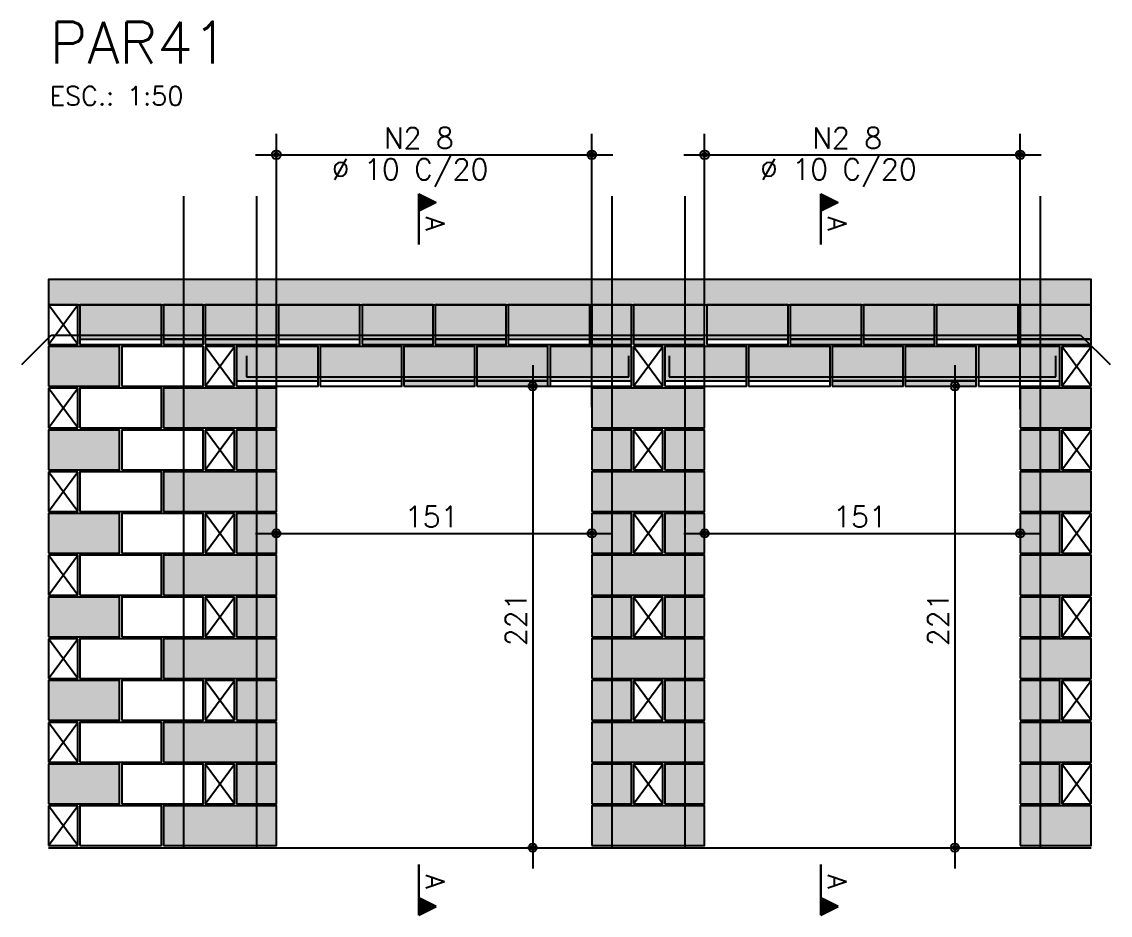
# Model space of a CAD drawing. Extents: x -1.9 to 86, y -1.5 to 60.9.
# Drawn here: x 6.59 to 17.01, y 34.21 to 42.77 of the extents above; entities that cross this region are included whole.
import ezdxf

# ---------------------------------------------------------------- set-up
doc = ezdxf.new("R2010")
doc.units = 0
doc.header["$MEASUREMENT"] = 0
for name, color, linetype in [('PENA_01', 1, 'CONTINUOUS'), ('PENA_02', 2, 'CONTINUOUS'), ('PENA_03', 3, 'CONTINUOUS'), ('PENA_05', 5, 'CONTINUOUS'), ('PENA_06', 6, 'CONTINUOUS'), ('PENA_09', 254, 'CONTINUOUS'), ('PENA_11', 252, 'CONTINUOUS'), ('PENA_19', 240, 'CONTINUOUS'), ('PENA_21', 100, 'CONTINUOUS'), ('PENA_23', 50, 'CONTINUOUS')]:
    doc.layers.add(name, color=color, linetype=linetype)
doc.styles.get("Standard").update_dxf_attribs({"font": 'ROMANS.SHX'})

msp = doc.modelspace()

# ---------------------------------------------------------------- linework, layer by layer
at = {"layer": 'PENA_01', "linetype": 'Continuous'}
for p, q in [((9.029, 39.079), (9.029, 41.696)), ((12.049, 39.079), (12.049, 41.696)), ((13.129, 39.059), (13.129, 41.696)), ((16.149, 39.059), (16.149, 41.696)), ((8.829, 41.496), (12.249, 41.496)), ((12.929, 41.496), (16.349, 41.496)), ((7.149, 39.729), (7.929, 39.729)), ((7.949, 39.729), (8.329, 39.729)), ((8.349, 39.729), (9.029, 39.729)), ((9.049, 39.729), (9.829, 39.729)), ((9.849, 39.729), (10.529, 39.729)), ((10.549, 39.729), (11.229, 39.729)), ((11.249, 39.729), (12.029, 39.729)), ((12.049, 39.729), (12.429, 39.729)), ((12.449, 39.729), (13.129, 39.729)), ((13.149, 39.729), (13.929, 39.729)), ((13.949, 39.729), (14.629, 39.729)), ((14.649, 39.729), (15.329, 39.729)), ((15.349, 39.729), (16.129, 39.729)), ((16.149, 39.729), (16.829, 39.729)), ((11.483, 39.479), (11.483, 34.659)), ((15.524, 39.479), (15.524, 34.659)), ((8.649, 39.329), (9.429, 39.329)), ((9.449, 39.329), (10.229, 39.329)), ((10.249, 39.329), (10.929, 39.329)), ((10.949, 39.329), (11.629, 39.329)), ((11.649, 39.329), (12.429, 39.329)), ((12.749, 39.329), (13.529, 39.329)), ((13.549, 39.329), (14.329, 39.329)), ((14.349, 39.329), (15.029, 39.329)), ((15.049, 39.329), (15.729, 39.329)), ((15.749, 39.329), (16.529, 39.329)), ((11.489, 39.279), (11.683, 39.279)), ((15.589, 39.279), (15.724, 39.279)), ((8.829, 37.869), (12.249, 37.869)), ((12.929, 37.869), (16.349, 37.869)), ((11.348, 34.859), (11.683, 34.859)), ((15.652, 34.859), (15.724, 34.859))]:
    msp.add_line(p, q, dxfattribs=at)
at = {"layer": 'PENA_02', "linetype": 'Continuous'}
for p, q in [((7.129, 40.059), (6.849, 40.059)), ((6.849, 40.059), (6.849, 39.679)), ((7.129, 39.679), (7.129, 40.059)), ((6.849, 39.679), (7.129, 39.679)), ((8.629, 39.659), (8.349, 39.659)), ((8.349, 39.659), (8.349, 39.279)), ((8.629, 39.279), (8.629, 39.659)), ((12.729, 39.659), (12.449, 39.659)), ((12.449, 39.659), (12.449, 39.279)), ((12.729, 39.279), (12.729, 39.659)), ((16.829, 39.659), (16.549, 39.659)), ((16.549, 39.659), (16.549, 39.279)), ((16.829, 39.279), (16.829, 39.659)), ((7.129, 39.259), (6.849, 39.259)), ((6.849, 39.259), (6.849, 38.879)), ((7.129, 38.879), (7.129, 39.259)), ((8.349, 39.279), (8.629, 39.279)), ((12.449, 39.279), (12.729, 39.279)), ((16.549, 39.279), (16.829, 39.279)), ((6.849, 38.879), (7.129, 38.879)), ((8.629, 38.859), (8.349, 38.859)), ((8.349, 38.859), (8.349, 38.479)), ((8.629, 38.479), (8.629, 38.859)), ((12.729, 38.859), (12.449, 38.859)), ((12.449, 38.859), (12.449, 38.479)), ((12.729, 38.479), (12.729, 38.859)), ((16.829, 38.859), (16.549, 38.859)), ((16.549, 38.859), (16.549, 38.479)), ((16.829, 38.479), (16.829, 38.859)), ((7.129, 38.459), (6.849, 38.459)), ((6.849, 38.459), (6.849, 38.079)), ((7.129, 38.079), (7.129, 38.459)), ((8.349, 38.479), (8.629, 38.479)), ((12.449, 38.479), (12.729, 38.479)), ((16.549, 38.479), (16.829, 38.479)), ((6.849, 38.079), (7.129, 38.079)), ((8.629, 38.059), (8.349, 38.059)), ((8.349, 38.059), (8.349, 37.679)), ((8.629, 37.679), (8.629, 38.059)), ((12.729, 38.059), (12.449, 38.059)), ((12.449, 38.059), (12.449, 37.679)), ((12.729, 37.679), (12.729, 38.059)), ((16.829, 38.059), (16.549, 38.059)), ((16.549, 38.059), (16.549, 37.679)), ((16.829, 37.679), (16.829, 38.059)), ((7.129, 37.659), (6.849, 37.659)), ((6.849, 37.659), (6.849, 37.279)), ((7.129, 37.279), (7.129, 37.659)), ((8.349, 37.679), (8.629, 37.679)), ((12.449, 37.679), (12.729, 37.679)), ((16.549, 37.679), (16.829, 37.679)), ((6.849, 37.279), (7.129, 37.279)), ((8.629, 37.259), (8.349, 37.259)), ((8.349, 37.259), (8.349, 36.879)), ((8.629, 36.879), (8.629, 37.259)), ((12.729, 37.259), (12.449, 37.259)), ((12.449, 37.259), (12.449, 36.879)), ((12.729, 36.879), (12.729, 37.259)), ((16.829, 37.259), (16.549, 37.259)), ((16.549, 37.259), (16.549, 36.879)), ((16.829, 36.879), (16.829, 37.259)), ((7.129, 36.859), (6.849, 36.859)), ((6.849, 36.859), (6.849, 36.479)), ((7.129, 36.479), (7.129, 36.859)), ((8.349, 36.879), (8.629, 36.879)), ((12.449, 36.879), (12.729, 36.879)), ((16.549, 36.879), (16.829, 36.879)), ((6.849, 36.479), (7.129, 36.479)), ((8.629, 36.459), (8.349, 36.459)), ((8.349, 36.459), (8.349, 36.079)), ((8.629, 36.079), (8.629, 36.459)), ((12.729, 36.459), (12.449, 36.459)), ((12.449, 36.459), (12.449, 36.079)), ((12.729, 36.079), (12.729, 36.459)), ((16.829, 36.459), (16.549, 36.459)), ((16.549, 36.459), (16.549, 36.079)), ((16.829, 36.079), (16.829, 36.459)), ((7.129, 36.059), (6.849, 36.059)), ((6.849, 36.059), (6.849, 35.679)), ((7.129, 35.679), (7.129, 36.059)), ((8.349, 36.079), (8.629, 36.079)), ((12.449, 36.079), (12.729, 36.079)), ((16.549, 36.079), (16.829, 36.079)), ((6.849, 35.679), (7.129, 35.679)), ((8.629, 35.659), (8.349, 35.659)), ((8.349, 35.659), (8.349, 35.279)), ((8.629, 35.279), (8.629, 35.659)), ((12.729, 35.659), (12.449, 35.659)), ((12.449, 35.659), (12.449, 35.279)), ((12.729, 35.279), (12.729, 35.659)), ((16.829, 35.659), (16.549, 35.659)), ((16.549, 35.659), (16.549, 35.279)), ((16.829, 35.279), (16.829, 35.659)), ((7.129, 35.259), (6.849, 35.259)), ((6.849, 35.259), (6.849, 34.879)), ((7.129, 34.879), (7.129, 35.259)), ((8.349, 35.279), (8.629, 35.279)), ((12.449, 35.279), (12.729, 35.279)), ((16.549, 35.279), (16.829, 35.279)), ((6.849, 34.879), (7.129, 34.879)), ((6.849, 34.859), (16.829, 34.859))]:
    msp.add_line(p, q, dxfattribs=at)
for points in [[(6.849, 40.059), (16.829, 40.059), (16.829, 40.299), (6.849, 40.299), (6.849, 40.059)], [(7.149, 39.679), (7.929, 39.679), (7.929, 40.059), (7.149, 40.059), (7.149, 39.679)], [(7.949, 39.679), (8.329, 39.679), (8.329, 40.059), (7.949, 40.059), (7.949, 39.679)], [(8.349, 39.679), (9.029, 39.679), (9.029, 40.059), (8.349, 40.059), (8.349, 39.679)], [(9.049, 39.679), (9.829, 39.679), (9.829, 40.059), (9.049, 40.059), (9.049, 39.679)], [(9.849, 39.679), (10.529, 39.679), (10.529, 40.059), (9.849, 40.059), (9.849, 39.679)], [(10.549, 39.679), (11.229, 39.679), (11.229, 40.059), (10.549, 40.059), (10.549, 39.679)], [(11.249, 39.679), (12.029, 39.679), (12.029, 40.059), (11.249, 40.059), (11.249, 39.679)], [(12.049, 39.679), (12.429, 39.679), (12.429, 40.059), (12.049, 40.059), (12.049, 39.679)], [(12.449, 39.679), (13.129, 39.679), (13.129, 40.059), (12.449, 40.059), (12.449, 39.679)], [(13.149, 39.679), (13.929, 39.679), (13.929, 40.059), (13.149, 40.059), (13.149, 39.679)], [(13.949, 39.679), (14.629, 39.679), (14.629, 40.059), (13.949, 40.059), (13.949, 39.679)], [(14.649, 39.679), (15.329, 39.679), (15.329, 40.059), (14.649, 40.059), (14.649, 39.679)], [(15.349, 39.679), (16.129, 39.679), (16.129, 40.059), (15.349, 40.059), (15.349, 39.679)], [(16.149, 39.679), (16.829, 39.679), (16.829, 40.059), (16.149, 40.059), (16.149, 39.679)], [(6.849, 39.279), (7.529, 39.279), (7.529, 39.659), (6.849, 39.659), (6.849, 39.279)], [(7.549, 39.279), (8.329, 39.279), (8.329, 39.659), (7.549, 39.659), (7.549, 39.279)], [(8.649, 39.279), (9.429, 39.279), (9.429, 39.659), (8.649, 39.659), (8.649, 39.279)], [(9.449, 39.279), (10.229, 39.279), (10.229, 39.659), (9.449, 39.659), (9.449, 39.279)], [(10.249, 39.279), (10.929, 39.279), (10.929, 39.659), (10.249, 39.659), (10.249, 39.279)], [(10.949, 39.279), (11.629, 39.279), (11.629, 39.659), (10.949, 39.659), (10.949, 39.279)], [(11.649, 39.279), (12.429, 39.279), (12.429, 39.659), (11.649, 39.659), (11.649, 39.279)], [(12.749, 39.279), (13.529, 39.279), (13.529, 39.659), (12.749, 39.659), (12.749, 39.279)], [(13.549, 39.279), (14.329, 39.279), (14.329, 39.659), (13.549, 39.659), (13.549, 39.279)], [(14.349, 39.279), (15.029, 39.279), (15.029, 39.659), (14.349, 39.659), (14.349, 39.279)], [(15.049, 39.279), (15.729, 39.279), (15.729, 39.659), (15.049, 39.659), (15.049, 39.279)], [(15.749, 39.279), (16.529, 39.279), (16.529, 39.659), (15.749, 39.659), (15.749, 39.279)], [(7.149, 38.879), (7.929, 38.879), (7.929, 39.259), (7.149, 39.259), (7.149, 38.879)], [(7.949, 38.879), (9.029, 38.879), (9.029, 39.259), (7.949, 39.259), (7.949, 38.879)], [(12.049, 38.879), (13.129, 38.879), (13.129, 39.259), (12.049, 39.259), (12.049, 38.879)], [(16.149, 38.879), (16.829, 38.879), (16.829, 39.259), (16.149, 39.259), (16.149, 38.879)], [(6.849, 38.479), (7.529, 38.479), (7.529, 38.859), (6.849, 38.859), (6.849, 38.479)], [(7.549, 38.479), (8.329, 38.479), (8.329, 38.859), (7.549, 38.859), (7.549, 38.479)], [(8.649, 38.479), (9.029, 38.479), (9.029, 38.859), (8.649, 38.859), (8.649, 38.479)], [(12.049, 38.479), (12.429, 38.479), (12.429, 38.859), (12.049, 38.859), (12.049, 38.479)], [(12.749, 38.479), (13.129, 38.479), (13.129, 38.859), (12.749, 38.859), (12.749, 38.479)], [(16.149, 38.479), (16.529, 38.479), (16.529, 38.859), (16.149, 38.859), (16.149, 38.479)], [(7.149, 38.079), (7.929, 38.079), (7.929, 38.459), (7.149, 38.459), (7.149, 38.079)], [(7.949, 38.079), (9.029, 38.079), (9.029, 38.459), (7.949, 38.459), (7.949, 38.079)], [(12.049, 38.079), (13.129, 38.079), (13.129, 38.459), (12.049, 38.459), (12.049, 38.079)], [(16.149, 38.079), (16.829, 38.079), (16.829, 38.459), (16.149, 38.459), (16.149, 38.079)], [(6.849, 37.679), (7.529, 37.679), (7.529, 38.059), (6.849, 38.059), (6.849, 37.679)], [(7.549, 37.679), (8.329, 37.679), (8.329, 38.059), (7.549, 38.059), (7.549, 37.679)], [(8.649, 37.679), (9.029, 37.679), (9.029, 38.059), (8.649, 38.059), (8.649, 37.679)], [(12.049, 37.679), (12.429, 37.679), (12.429, 38.059), (12.049, 38.059), (12.049, 37.679)], [(12.749, 37.679), (13.129, 37.679), (13.129, 38.059), (12.749, 38.059), (12.749, 37.679)], [(16.149, 37.679), (16.529, 37.679), (16.529, 38.059), (16.149, 38.059), (16.149, 37.679)], [(7.149, 37.279), (7.929, 37.279), (7.929, 37.659), (7.149, 37.659), (7.149, 37.279)], [(7.949, 37.279), (9.029, 37.279), (9.029, 37.659), (7.949, 37.659), (7.949, 37.279)], [(12.049, 37.279), (13.129, 37.279), (13.129, 37.659), (12.049, 37.659), (12.049, 37.279)], [(16.149, 37.279), (16.829, 37.279), (16.829, 37.659), (16.149, 37.659), (16.149, 37.279)], [(6.849, 36.879), (7.529, 36.879), (7.529, 37.259), (6.849, 37.259), (6.849, 36.879)], [(7.549, 36.879), (8.329, 36.879), (8.329, 37.259), (7.549, 37.259), (7.549, 36.879)], [(8.649, 36.879), (9.029, 36.879), (9.029, 37.259), (8.649, 37.259), (8.649, 36.879)], [(12.049, 36.879), (12.429, 36.879), (12.429, 37.259), (12.049, 37.259), (12.049, 36.879)], [(12.749, 36.879), (13.129, 36.879), (13.129, 37.259), (12.749, 37.259), (12.749, 36.879)], [(16.149, 36.879), (16.529, 36.879), (16.529, 37.259), (16.149, 37.259), (16.149, 36.879)], [(7.149, 36.479), (7.929, 36.479), (7.929, 36.859), (7.149, 36.859), (7.149, 36.479)], [(7.949, 36.479), (9.029, 36.479), (9.029, 36.859), (7.949, 36.859), (7.949, 36.479)], [(12.049, 36.479), (13.129, 36.479), (13.129, 36.859), (12.049, 36.859), (12.049, 36.479)], [(16.149, 36.479), (16.829, 36.479), (16.829, 36.859), (16.149, 36.859), (16.149, 36.479)], [(6.849, 36.079), (7.529, 36.079), (7.529, 36.459), (6.849, 36.459), (6.849, 36.079)], [(7.549, 36.079), (8.329, 36.079), (8.329, 36.459), (7.549, 36.459), (7.549, 36.079)], [(8.649, 36.079), (9.029, 36.079), (9.029, 36.459), (8.649, 36.459), (8.649, 36.079)], [(12.049, 36.079), (12.429, 36.079), (12.429, 36.459), (12.049, 36.459), (12.049, 36.079)], [(12.749, 36.079), (13.129, 36.079), (13.129, 36.459), (12.749, 36.459), (12.749, 36.079)], [(16.149, 36.079), (16.529, 36.079), (16.529, 36.459), (16.149, 36.459), (16.149, 36.079)], [(7.149, 35.679), (7.929, 35.679), (7.929, 36.059), (7.149, 36.059), (7.149, 35.679)], [(7.949, 35.679), (9.029, 35.679), (9.029, 36.059), (7.949, 36.059), (7.949, 35.679)], [(12.049, 35.679), (13.129, 35.679), (13.129, 36.059), (12.049, 36.059), (12.049, 35.679)], [(16.149, 35.679), (16.829, 35.679), (16.829, 36.059), (16.149, 36.059), (16.149, 35.679)], [(6.849, 35.279), (7.529, 35.279), (7.529, 35.659), (6.849, 35.659), (6.849, 35.279)], [(7.549, 35.279), (8.329, 35.279), (8.329, 35.659), (7.549, 35.659), (7.549, 35.279)], [(8.649, 35.279), (9.029, 35.279), (9.029, 35.659), (8.649, 35.659), (8.649, 35.279)], [(12.049, 35.279), (12.429, 35.279), (12.429, 35.659), (12.049, 35.659), (12.049, 35.279)], [(12.749, 35.279), (13.129, 35.279), (13.129, 35.659), (12.749, 35.659), (12.749, 35.279)], [(16.149, 35.279), (16.529, 35.279), (16.529, 35.659), (16.149, 35.659), (16.149, 35.279)], [(7.149, 34.879), (7.929, 34.879), (7.929, 35.259), (7.149, 35.259), (7.149, 34.879)], [(7.949, 34.879), (9.029, 34.879), (9.029, 35.259), (7.949, 35.259), (7.949, 34.879)], [(12.049, 34.879), (13.129, 34.879), (13.129, 35.259), (12.049, 35.259), (12.049, 34.879)], [(16.149, 34.879), (16.829, 34.879), (16.829, 35.259), (16.149, 35.259), (16.149, 34.879)]]:
    msp.add_lwpolyline(points, dxfattribs=at)
for centre, radius in [((9.029, 41.496), 0.0416), ((9.029, 41.496), 0.0208), ((12.049, 41.496), 0.0416), ((12.049, 41.496), 0.0208), ((13.129, 41.496), 0.0416), ((13.129, 41.496), 0.0208), ((16.149, 41.496), 0.0416), ((16.149, 41.496), 0.0208), ((11.483, 39.279), 0.04), ((11.483, 39.279), 0.02), ((15.524, 39.279), 0.04), ((15.524, 39.279), 0.02), ((9.029, 37.869), 0.04), ((9.029, 37.869), 0.02), ((12.049, 37.869), 0.04), ((12.049, 37.869), 0.02), ((13.129, 37.869), 0.04), ((13.129, 37.869), 0.02), ((16.149, 37.869), 0.04), ((16.149, 37.869), 0.02), ((11.483, 34.859), 0.04), ((11.483, 34.859), 0.02), ((15.524, 34.859), 0.04), ((15.524, 34.859), 0.02)]:
    msp.add_circle(centre, radius, dxfattribs=at)
at = {"layer": 'PENA_03', "linetype": 'Continuous'}
for p, q in [((10.392, 40.635), (10.392, 41.122)), ((10.392, 41.122), (10.558, 41.039)), ((10.393, 41.121), (10.393, 40.957)), ((10.393, 41.121), (10.557, 41.039)), ((10.405, 41.115), (10.405, 40.962)), ((10.418, 41.109), (10.418, 40.969)), ((10.431, 41.103), (10.431, 40.975)), ((10.443, 41.096), (10.443, 40.981)), ((10.456, 41.09), (10.456, 40.988)), ((10.469, 41.083), (10.469, 40.994)), ((10.482, 41.077), (10.482, 41)), ((10.494, 41.071), (10.494, 41.007)), ((10.507, 41.064), (10.507, 41.013)), ((10.52, 41.058), (10.52, 41.02)), ((10.533, 41.051), (10.533, 41.026)), ((14.241, 40.635), (14.241, 41.122)), ((14.241, 41.122), (14.407, 41.039)), ((14.242, 41.121), (14.242, 40.957)), ((14.242, 41.121), (14.406, 41.039)), ((14.254, 41.115), (14.254, 40.962)), ((14.267, 41.109), (14.267, 40.969)), ((14.28, 41.103), (14.28, 40.975)), ((14.292, 41.096), (14.292, 40.981)), ((14.305, 41.09), (14.305, 40.988)), ((14.318, 41.083), (14.318, 40.994)), ((14.331, 41.077), (14.331, 41)), ((14.343, 41.071), (14.343, 41.007)), ((14.356, 41.064), (14.356, 41.013)), ((14.369, 41.058), (14.369, 41.02)), ((14.382, 41.051), (14.382, 41.026)), ((10.557, 41.039), (10.393, 40.957)), ((10.558, 41.039), (10.393, 40.956)), ((10.393, 40.956), (10.393, 40.635)), ((10.546, 41.045), (10.546, 41.032)), ((14.406, 41.039), (14.242, 40.957)), ((14.407, 41.039), (14.242, 40.956)), ((14.242, 40.956), (14.242, 40.635)), ((14.394, 41.045), (14.394, 41.032)), ((6.849, 39.679), (7.129, 40.059)), ((7.129, 39.679), (6.849, 40.059)), ((8.349, 39.279), (8.629, 39.659)), ((8.629, 39.279), (8.349, 39.659)), ((12.449, 39.279), (12.729, 39.659)), ((12.729, 39.279), (12.449, 39.659)), ((16.549, 39.279), (16.829, 39.659)), ((16.829, 39.279), (16.549, 39.659)), ((6.849, 38.879), (7.129, 39.259)), ((7.129, 38.879), (6.849, 39.259)), ((11.289, 39.279), (11.289, 39.279)), ((15.389, 39.279), (15.389, 39.279)), ((9.029, 38.879), (9.029, 38.879)), ((12.049, 38.879), (12.049, 38.879)), ((8.349, 38.479), (8.629, 38.859)), ((8.629, 38.479), (8.349, 38.859)), ((12.449, 38.479), (12.729, 38.859)), ((12.729, 38.479), (12.449, 38.859)), ((13.129, 38.859), (13.129, 38.859)), ((16.149, 38.859), (16.149, 38.859)), ((16.549, 38.479), (16.829, 38.859)), ((16.829, 38.479), (16.549, 38.859)), ((6.849, 38.079), (7.129, 38.459)), ((7.129, 38.079), (6.849, 38.459)), ((8.349, 37.679), (8.629, 38.059)), ((8.629, 37.679), (8.349, 38.059)), ((12.449, 37.679), (12.729, 38.059)), ((12.729, 37.679), (12.449, 38.059)), ((16.549, 37.679), (16.829, 38.059)), ((16.829, 37.679), (16.549, 38.059)), ((9.029, 37.869), (9.029, 37.869)), ((12.049, 37.869), (12.049, 37.869)), ((13.129, 37.869), (13.129, 37.869)), ((16.149, 37.869), (16.149, 37.869)), ((6.849, 37.279), (7.129, 37.659)), ((7.129, 37.279), (6.849, 37.659)), ((8.349, 36.879), (8.629, 37.259)), ((8.629, 36.879), (8.349, 37.259)), ((12.449, 36.879), (12.729, 37.259)), ((12.729, 36.879), (12.449, 37.259)), ((16.549, 36.879), (16.829, 37.259)), ((16.829, 36.879), (16.549, 37.259)), ((6.849, 36.479), (7.129, 36.859)), ((7.129, 36.479), (6.849, 36.859)), ((8.349, 36.079), (8.629, 36.459)), ((8.629, 36.079), (8.349, 36.459)), ((12.449, 36.079), (12.729, 36.459)), ((12.729, 36.079), (12.449, 36.459)), ((16.549, 36.079), (16.829, 36.459)), ((16.829, 36.079), (16.549, 36.459)), ((6.849, 35.679), (7.129, 36.059)), ((7.129, 35.679), (6.849, 36.059)), ((8.349, 35.279), (8.629, 35.659)), ((8.629, 35.279), (8.349, 35.659)), ((12.449, 35.279), (12.729, 35.659)), ((12.729, 35.279), (12.449, 35.659)), ((16.549, 35.279), (16.829, 35.659)), ((16.829, 35.279), (16.549, 35.659)), ((6.849, 34.879), (7.129, 35.259)), ((7.129, 34.879), (6.849, 35.259)), ((11.148, 34.859), (11.148, 34.859)), ((15.452, 34.859), (15.452, 34.859)), ((10.392, 34.699), (10.392, 34.212)), ((10.393, 34.378), (10.393, 34.699)), ((14.241, 34.699), (14.241, 34.212)), ((14.242, 34.378), (14.242, 34.699)), ((10.392, 34.212), (10.558, 34.295)), ((10.558, 34.295), (10.393, 34.378)), ((10.393, 34.213), (10.393, 34.377)), ((10.557, 34.295), (10.393, 34.377)), ((10.393, 34.213), (10.557, 34.295)), ((10.405, 34.219), (10.405, 34.372)), ((10.418, 34.225), (10.418, 34.365)), ((10.431, 34.231), (10.431, 34.359)), ((10.443, 34.238), (10.443, 34.353)), ((10.456, 34.244), (10.456, 34.346)), ((10.469, 34.25), (10.469, 34.34)), ((10.482, 34.257), (10.482, 34.333)), ((10.494, 34.263), (10.494, 34.327)), ((10.507, 34.27), (10.507, 34.321)), ((10.52, 34.276), (10.52, 34.314)), ((10.533, 34.282), (10.533, 34.308)), ((10.546, 34.289), (10.546, 34.302)), ((14.241, 34.212), (14.407, 34.295)), ((14.407, 34.295), (14.242, 34.378)), ((14.242, 34.213), (14.242, 34.377)), ((14.406, 34.295), (14.242, 34.377)), ((14.242, 34.213), (14.406, 34.295)), ((14.254, 34.219), (14.254, 34.372)), ((14.267, 34.225), (14.267, 34.365)), ((14.28, 34.231), (14.28, 34.359)), ((14.292, 34.238), (14.292, 34.353)), ((14.305, 34.244), (14.305, 34.346)), ((14.318, 34.25), (14.318, 34.34)), ((14.331, 34.257), (14.331, 34.333)), ((14.343, 34.263), (14.343, 34.327)), ((14.356, 34.27), (14.356, 34.321)), ((14.369, 34.276), (14.369, 34.314)), ((14.382, 34.282), (14.382, 34.308)), ((14.394, 34.289), (14.394, 34.302))]:
    msp.add_line(p, q, dxfattribs=at)
at = {"layer": 'PENA_05', "linetype": 'Continuous'}
for p, q in [((6.592, 39.486), (6.875, 39.769)), ((6.875, 39.769), (16.728, 39.769)), ((16.728, 39.769), (17.011, 39.486)), ((8.742, 39.569), (8.742, 39.369)), ((12.402, 39.369), (12.402, 39.569)), ((12.789, 39.569), (12.789, 39.369)), ((16.489, 39.369), (16.489, 39.569)), ((8.742, 39.369), (12.402, 39.369)), ((12.789, 39.369), (16.489, 39.369))]:
    msp.add_line(p, q, dxfattribs=at)
for points in [[(8.139, 41.099), (8.139, 34.859)], [(8.839, 41.099), (8.839, 34.859)], [(12.239, 41.099), (12.239, 34.859)], [(12.939, 41.099), (12.939, 34.859)], [(16.339, 41.099), (16.339, 34.859)]]:
    msp.add_lwpolyline(points, dxfattribs=at)
at = {"layer": 'PENA_09', "linetype": 'Continuous'}
for points in [[(7.149, 39.729), (7.929, 39.729), (7.929, 40.059), (7.149, 40.059), (7.149, 39.729)], [(7.949, 39.729), (8.329, 39.729), (8.329, 40.059), (7.949, 40.059), (7.949, 39.729)], [(8.349, 39.729), (9.029, 39.729), (9.029, 40.059), (8.349, 40.059), (8.349, 39.729)], [(9.049, 39.729), (9.829, 39.729), (9.829, 40.059), (9.049, 40.059), (9.049, 39.729)], [(9.849, 39.729), (10.529, 39.729), (10.529, 40.059), (9.849, 40.059), (9.849, 39.729)], [(10.549, 39.729), (11.229, 39.729), (11.229, 40.059), (10.549, 40.059), (10.549, 39.729)], [(11.249, 39.729), (12.029, 39.729), (12.029, 40.059), (11.249, 40.059), (11.249, 39.729)], [(12.049, 39.729), (12.429, 39.729), (12.429, 40.059), (12.049, 40.059), (12.049, 39.729)], [(12.449, 39.729), (13.129, 39.729), (13.129, 40.059), (12.449, 40.059), (12.449, 39.729)], [(13.149, 39.729), (13.929, 39.729), (13.929, 40.059), (13.149, 40.059), (13.149, 39.729)], [(13.949, 39.729), (14.629, 39.729), (14.629, 40.059), (13.949, 40.059), (13.949, 39.729)], [(14.649, 39.729), (15.329, 39.729), (15.329, 40.059), (14.649, 40.059), (14.649, 39.729)], [(15.349, 39.729), (16.129, 39.729), (16.129, 40.059), (15.349, 40.059), (15.349, 39.729)], [(16.149, 39.729), (16.829, 39.729), (16.829, 40.059), (16.149, 40.059), (16.149, 39.729)], [(8.649, 39.329), (9.429, 39.329), (9.429, 39.659), (8.649, 39.659), (8.649, 39.329)], [(9.449, 39.329), (10.229, 39.329), (10.229, 39.659), (9.449, 39.659), (9.449, 39.329)], [(10.249, 39.329), (10.929, 39.329), (10.929, 39.659), (10.249, 39.659), (10.249, 39.329)], [(10.949, 39.329), (11.629, 39.329), (11.629, 39.659), (10.949, 39.659), (10.949, 39.329)], [(11.649, 39.329), (12.429, 39.329), (12.429, 39.659), (11.649, 39.659), (11.649, 39.329)], [(12.749, 39.329), (13.529, 39.329), (13.529, 39.659), (12.749, 39.659), (12.749, 39.329)], [(13.549, 39.329), (14.329, 39.329), (14.329, 39.659), (13.549, 39.659), (13.549, 39.329)], [(14.349, 39.329), (15.029, 39.329), (15.029, 39.659), (14.349, 39.659), (14.349, 39.329)], [(15.049, 39.329), (15.729, 39.329), (15.729, 39.659), (15.049, 39.659), (15.049, 39.329)], [(15.749, 39.329), (16.529, 39.329), (16.529, 39.659), (15.749, 39.659), (15.749, 39.329)]]:
    msp.add_lwpolyline(points, dxfattribs=at)
for points in [[(7.149, 39.729), (7.929, 39.729), (7.929, 40.059)], [(7.149, 39.729), (7.929, 40.059), (7.149, 40.059)], [(7.149, 39.729), (7.149, 40.059), (7.149, 39.729)], [(7.949, 39.729), (8.329, 39.729), (8.329, 40.059)], [(7.949, 39.729), (8.329, 40.059), (7.949, 40.059)], [(7.949, 39.729), (7.949, 40.059), (7.949, 39.729)], [(8.349, 39.729), (9.029, 39.729), (9.029, 40.059)], [(8.349, 39.729), (9.029, 40.059), (8.349, 40.059)], [(8.349, 39.729), (8.349, 40.059), (8.349, 39.729)], [(9.049, 39.729), (9.829, 39.729), (9.829, 40.059)], [(9.049, 39.729), (9.829, 40.059), (9.049, 40.059)], [(9.049, 39.729), (9.049, 40.059), (9.049, 39.729)], [(9.849, 39.729), (10.529, 39.729), (10.529, 40.059)], [(9.849, 39.729), (10.529, 40.059), (9.849, 40.059)], [(9.849, 39.729), (9.849, 40.059), (9.849, 39.729)], [(10.549, 39.729), (11.229, 39.729), (11.229, 40.059)], [(10.549, 39.729), (11.229, 40.059), (10.549, 40.059)], [(10.549, 39.729), (10.549, 40.059), (10.549, 39.729)], [(11.249, 39.729), (12.029, 39.729), (12.029, 40.059)], [(11.249, 39.729), (12.029, 40.059), (11.249, 40.059)], [(11.249, 39.729), (11.249, 40.059), (11.249, 39.729)], [(12.049, 39.729), (12.429, 39.729), (12.429, 40.059)], [(12.049, 39.729), (12.429, 40.059), (12.049, 40.059)], [(12.049, 39.729), (12.049, 40.059), (12.049, 39.729)], [(12.449, 39.729), (13.129, 39.729), (13.129, 40.059)], [(12.449, 39.729), (13.129, 40.059), (12.449, 40.059)], [(12.449, 39.729), (12.449, 40.059), (12.449, 39.729)], [(13.149, 39.729), (13.929, 39.729), (13.929, 40.059)], [(13.149, 39.729), (13.929, 40.059), (13.149, 40.059)], [(13.149, 39.729), (13.149, 40.059), (13.149, 39.729)], [(13.949, 39.729), (14.629, 39.729), (14.629, 40.059)], [(13.949, 39.729), (14.629, 40.059), (13.949, 40.059)], [(13.949, 39.729), (13.949, 40.059), (13.949, 39.729)], [(14.649, 39.729), (15.329, 39.729), (15.329, 40.059)], [(14.649, 39.729), (15.329, 40.059), (14.649, 40.059)], [(14.649, 39.729), (14.649, 40.059), (14.649, 39.729)], [(15.349, 39.729), (16.129, 39.729), (16.129, 40.059)], [(15.349, 39.729), (16.129, 40.059), (15.349, 40.059)], [(15.349, 39.729), (15.349, 40.059), (15.349, 39.729)], [(16.149, 39.729), (16.829, 39.729), (16.829, 40.059)], [(16.149, 39.729), (16.829, 40.059), (16.149, 40.059)], [(16.149, 39.729), (16.149, 40.059), (16.149, 39.729)], [(8.649, 39.329), (9.429, 39.329), (9.429, 39.659)], [(8.649, 39.329), (9.429, 39.659), (8.649, 39.659)], [(8.649, 39.329), (8.649, 39.659), (8.649, 39.329)], [(9.449, 39.329), (10.229, 39.329), (10.229, 39.659)], [(9.449, 39.329), (10.229, 39.659), (9.449, 39.659)], [(9.449, 39.329), (9.449, 39.659), (9.449, 39.329)], [(10.249, 39.329), (10.929, 39.329), (10.929, 39.659)], [(10.249, 39.329), (10.929, 39.659), (10.249, 39.659)], [(10.249, 39.329), (10.249, 39.659), (10.249, 39.329)], [(10.949, 39.329), (11.629, 39.329), (11.629, 39.659)], [(10.949, 39.329), (11.629, 39.659), (10.949, 39.659)], [(10.949, 39.329), (10.949, 39.659), (10.949, 39.329)], [(11.649, 39.329), (12.429, 39.329), (12.429, 39.659)], [(11.649, 39.329), (12.429, 39.659), (11.649, 39.659)], [(11.649, 39.329), (11.649, 39.659), (11.649, 39.329)], [(12.749, 39.329), (13.529, 39.329), (13.529, 39.659)], [(12.749, 39.329), (13.529, 39.659), (12.749, 39.659)], [(12.749, 39.329), (12.749, 39.659), (12.749, 39.329)], [(13.549, 39.329), (14.329, 39.329), (14.329, 39.659)], [(13.549, 39.329), (14.329, 39.659), (13.549, 39.659)], [(13.549, 39.329), (13.549, 39.659), (13.549, 39.329)], [(14.349, 39.329), (15.029, 39.329), (15.029, 39.659)], [(14.349, 39.329), (15.029, 39.659), (14.349, 39.659)], [(14.349, 39.329), (14.349, 39.659), (14.349, 39.329)], [(15.049, 39.329), (15.729, 39.329), (15.729, 39.659)], [(15.049, 39.329), (15.729, 39.659), (15.049, 39.659)], [(15.049, 39.329), (15.049, 39.659), (15.049, 39.329)], [(15.749, 39.329), (16.529, 39.329), (16.529, 39.659)], [(15.749, 39.329), (16.529, 39.659), (15.749, 39.659)], [(15.749, 39.329), (15.749, 39.659), (15.749, 39.329)]]:
    msp.add_solid(points, dxfattribs=at)
at = {"layer": 'PENA_11', "linetype": 'Continuous'}
for points in [[(6.849, 40.059), (16.829, 40.059), (16.829, 40.299)], [(6.849, 40.059), (16.829, 40.299), (6.849, 40.299)], [(6.849, 40.059), (6.849, 40.299), (6.849, 40.059)]]:
    msp.add_solid(points, dxfattribs=at)
at = {"layer": 'PENA_19', "linetype": 'Continuous'}
for points in [[(7.949, 38.879), (9.029, 38.879), (9.029, 39.259), (7.949, 39.259), (7.949, 38.879)], [(12.049, 38.879), (13.129, 38.879), (13.129, 39.259), (12.049, 39.259), (12.049, 38.879)], [(7.949, 38.079), (9.029, 38.079), (9.029, 38.459), (7.949, 38.459), (7.949, 38.079)], [(12.049, 38.079), (13.129, 38.079), (13.129, 38.459), (12.049, 38.459), (12.049, 38.079)], [(7.949, 37.279), (9.029, 37.279), (9.029, 37.659), (7.949, 37.659), (7.949, 37.279)], [(12.049, 37.279), (13.129, 37.279), (13.129, 37.659), (12.049, 37.659), (12.049, 37.279)], [(7.949, 36.479), (9.029, 36.479), (9.029, 36.859), (7.949, 36.859), (7.949, 36.479)], [(12.049, 36.479), (13.129, 36.479), (13.129, 36.859), (12.049, 36.859), (12.049, 36.479)], [(7.949, 35.679), (9.029, 35.679), (9.029, 36.059), (7.949, 36.059), (7.949, 35.679)], [(12.049, 35.679), (13.129, 35.679), (13.129, 36.059), (12.049, 36.059), (12.049, 35.679)], [(7.949, 34.879), (9.029, 34.879), (9.029, 35.259), (7.949, 35.259), (7.949, 34.879)], [(12.049, 34.879), (13.129, 34.879), (13.129, 35.259), (12.049, 35.259), (12.049, 34.879)]]:
    msp.add_lwpolyline(points, dxfattribs=at)
for points in [[(7.949, 38.879), (9.029, 38.879), (9.029, 39.259)], [(7.949, 38.879), (9.029, 39.259), (7.949, 39.259)], [(7.949, 38.879), (7.949, 39.259), (7.949, 38.879)], [(12.049, 38.879), (13.129, 38.879), (13.129, 39.259)], [(12.049, 38.879), (13.129, 39.259), (12.049, 39.259)], [(12.049, 38.879), (12.049, 39.259), (12.049, 38.879)], [(7.949, 38.079), (9.029, 38.079), (9.029, 38.459)], [(7.949, 38.079), (9.029, 38.459), (7.949, 38.459)], [(7.949, 38.079), (7.949, 38.459), (7.949, 38.079)], [(12.049, 38.079), (13.129, 38.079), (13.129, 38.459)], [(12.049, 38.079), (13.129, 38.459), (12.049, 38.459)], [(12.049, 38.079), (12.049, 38.459), (12.049, 38.079)], [(7.949, 37.279), (9.029, 37.279), (9.029, 37.659)], [(7.949, 37.279), (9.029, 37.659), (7.949, 37.659)], [(7.949, 37.279), (7.949, 37.659), (7.949, 37.279)], [(12.049, 37.279), (13.129, 37.279), (13.129, 37.659)], [(12.049, 37.279), (13.129, 37.659), (12.049, 37.659)], [(12.049, 37.279), (12.049, 37.659), (12.049, 37.279)], [(7.949, 36.479), (9.029, 36.479), (9.029, 36.859)], [(7.949, 36.479), (9.029, 36.859), (7.949, 36.859)], [(7.949, 36.479), (7.949, 36.859), (7.949, 36.479)], [(12.049, 36.479), (13.129, 36.479), (13.129, 36.859)], [(12.049, 36.479), (13.129, 36.859), (12.049, 36.859)], [(12.049, 36.479), (12.049, 36.859), (12.049, 36.479)], [(7.949, 35.679), (9.029, 35.679), (9.029, 36.059)], [(7.949, 35.679), (9.029, 36.059), (7.949, 36.059)], [(7.949, 35.679), (7.949, 36.059), (7.949, 35.679)], [(12.049, 35.679), (13.129, 35.679), (13.129, 36.059)], [(12.049, 35.679), (13.129, 36.059), (12.049, 36.059)], [(12.049, 35.679), (12.049, 36.059), (12.049, 35.679)], [(7.949, 34.879), (9.029, 34.879), (9.029, 35.259)], [(7.949, 34.879), (9.029, 35.259), (7.949, 35.259)], [(7.949, 34.879), (7.949, 35.259), (7.949, 34.879)], [(12.049, 34.879), (13.129, 34.879), (13.129, 35.259)], [(12.049, 34.879), (13.129, 35.259), (12.049, 35.259)], [(12.049, 34.879), (12.049, 35.259), (12.049, 34.879)]]:
    msp.add_solid(points, dxfattribs=at)
at = {"layer": 'PENA_21', "linetype": 'Continuous'}
for points in [[(8.349, 39.679), (9.029, 39.679), (9.029, 39.729), (8.349, 39.729), (8.349, 39.679)], [(9.849, 39.679), (10.529, 39.679), (10.529, 39.729), (9.849, 39.729), (9.849, 39.679)], [(10.549, 39.679), (11.229, 39.679), (11.229, 39.729), (10.549, 39.729), (10.549, 39.679)], [(12.449, 39.679), (13.129, 39.679), (13.129, 39.729), (12.449, 39.729), (12.449, 39.679)], [(13.949, 39.679), (14.629, 39.679), (14.629, 39.729), (13.949, 39.729), (13.949, 39.679)], [(14.649, 39.679), (15.329, 39.679), (15.329, 39.729), (14.649, 39.729), (14.649, 39.679)], [(16.149, 39.679), (16.829, 39.679), (16.829, 39.729), (16.149, 39.729), (16.149, 39.679)], [(6.849, 39.279), (7.529, 39.279), (7.529, 39.659), (6.849, 39.659), (6.849, 39.279)], [(10.249, 39.279), (10.929, 39.279), (10.929, 39.329), (10.249, 39.329), (10.249, 39.279)], [(10.949, 39.279), (11.629, 39.279), (11.629, 39.329), (10.949, 39.329), (10.949, 39.279)], [(14.349, 39.279), (15.029, 39.279), (15.029, 39.329), (14.349, 39.329), (14.349, 39.279)], [(15.049, 39.279), (15.729, 39.279), (15.729, 39.329), (15.049, 39.329), (15.049, 39.279)], [(16.149, 38.879), (16.829, 38.879), (16.829, 39.259), (16.149, 39.259), (16.149, 38.879)], [(6.849, 38.479), (7.529, 38.479), (7.529, 38.859), (6.849, 38.859), (6.849, 38.479)], [(16.149, 38.079), (16.829, 38.079), (16.829, 38.459), (16.149, 38.459), (16.149, 38.079)], [(6.849, 37.679), (7.529, 37.679), (7.529, 38.059), (6.849, 38.059), (6.849, 37.679)], [(16.149, 37.279), (16.829, 37.279), (16.829, 37.659), (16.149, 37.659), (16.149, 37.279)], [(6.849, 36.879), (7.529, 36.879), (7.529, 37.259), (6.849, 37.259), (6.849, 36.879)], [(16.149, 36.479), (16.829, 36.479), (16.829, 36.859), (16.149, 36.859), (16.149, 36.479)], [(6.849, 36.079), (7.529, 36.079), (7.529, 36.459), (6.849, 36.459), (6.849, 36.079)], [(16.149, 35.679), (16.829, 35.679), (16.829, 36.059), (16.149, 36.059), (16.149, 35.679)], [(6.849, 35.279), (7.529, 35.279), (7.529, 35.659), (6.849, 35.659), (6.849, 35.279)], [(16.149, 34.879), (16.829, 34.879), (16.829, 35.259), (16.149, 35.259), (16.149, 34.879)]]:
    msp.add_lwpolyline(points, dxfattribs=at)
for points in [[(8.349, 39.679), (9.029, 39.679), (9.029, 39.729)], [(8.349, 39.679), (9.029, 39.729), (8.349, 39.729)], [(8.349, 39.679), (8.349, 39.729), (8.349, 39.679)], [(9.849, 39.679), (10.529, 39.679), (10.529, 39.729)], [(9.849, 39.679), (10.529, 39.729), (9.849, 39.729)], [(9.849, 39.679), (9.849, 39.729), (9.849, 39.679)], [(10.549, 39.679), (11.229, 39.679), (11.229, 39.729)], [(10.549, 39.679), (11.229, 39.729), (10.549, 39.729)], [(10.549, 39.679), (10.549, 39.729), (10.549, 39.679)], [(12.449, 39.679), (13.129, 39.679), (13.129, 39.729)], [(12.449, 39.679), (13.129, 39.729), (12.449, 39.729)], [(12.449, 39.679), (12.449, 39.729), (12.449, 39.679)], [(13.949, 39.679), (14.629, 39.679), (14.629, 39.729)], [(13.949, 39.679), (14.629, 39.729), (13.949, 39.729)], [(13.949, 39.679), (13.949, 39.729), (13.949, 39.679)], [(14.649, 39.679), (15.329, 39.679), (15.329, 39.729)], [(14.649, 39.679), (15.329, 39.729), (14.649, 39.729)], [(14.649, 39.679), (14.649, 39.729), (14.649, 39.679)], [(16.149, 39.679), (16.829, 39.679), (16.829, 39.729)], [(16.149, 39.679), (16.829, 39.729), (16.149, 39.729)], [(16.149, 39.679), (16.149, 39.729), (16.149, 39.679)], [(6.849, 39.279), (7.529, 39.279), (7.529, 39.659)], [(6.849, 39.279), (7.529, 39.659), (6.849, 39.659)], [(6.849, 39.279), (6.849, 39.659), (6.849, 39.279)], [(10.249, 39.279), (10.929, 39.279), (10.929, 39.329)], [(10.249, 39.279), (10.929, 39.329), (10.249, 39.329)], [(10.249, 39.279), (10.249, 39.329), (10.249, 39.279)], [(10.949, 39.279), (11.629, 39.279), (11.629, 39.329)], [(10.949, 39.279), (11.629, 39.329), (10.949, 39.329)], [(10.949, 39.279), (10.949, 39.329), (10.949, 39.279)], [(14.349, 39.279), (15.029, 39.279), (15.029, 39.329)], [(14.349, 39.279), (15.029, 39.329), (14.349, 39.329)], [(14.349, 39.279), (14.349, 39.329), (14.349, 39.279)], [(15.049, 39.279), (15.729, 39.279), (15.729, 39.329)], [(15.049, 39.279), (15.729, 39.329), (15.049, 39.329)], [(15.049, 39.279), (15.049, 39.329), (15.049, 39.279)], [(16.149, 38.879), (16.829, 38.879), (16.829, 39.259)], [(16.149, 38.879), (16.829, 39.259), (16.149, 39.259)], [(16.149, 38.879), (16.149, 39.259), (16.149, 38.879)], [(6.849, 38.479), (7.529, 38.479), (7.529, 38.859)], [(6.849, 38.479), (7.529, 38.859), (6.849, 38.859)], [(6.849, 38.479), (6.849, 38.859), (6.849, 38.479)], [(16.149, 38.079), (16.829, 38.079), (16.829, 38.459)], [(16.149, 38.079), (16.829, 38.459), (16.149, 38.459)], [(16.149, 38.079), (16.149, 38.459), (16.149, 38.079)], [(6.849, 37.679), (7.529, 37.679), (7.529, 38.059)], [(6.849, 37.679), (7.529, 38.059), (6.849, 38.059)], [(6.849, 37.679), (6.849, 38.059), (6.849, 37.679)], [(16.149, 37.279), (16.829, 37.279), (16.829, 37.659)], [(16.149, 37.279), (16.829, 37.659), (16.149, 37.659)], [(16.149, 37.279), (16.149, 37.659), (16.149, 37.279)], [(6.849, 36.879), (7.529, 36.879), (7.529, 37.259)], [(6.849, 36.879), (7.529, 37.259), (6.849, 37.259)], [(6.849, 36.879), (6.849, 37.259), (6.849, 36.879)], [(16.149, 36.479), (16.829, 36.479), (16.829, 36.859)], [(16.149, 36.479), (16.829, 36.859), (16.149, 36.859)], [(16.149, 36.479), (16.149, 36.859), (16.149, 36.479)], [(6.849, 36.079), (7.529, 36.079), (7.529, 36.459)], [(6.849, 36.079), (7.529, 36.459), (6.849, 36.459)], [(6.849, 36.079), (6.849, 36.459), (6.849, 36.079)], [(16.149, 35.679), (16.829, 35.679), (16.829, 36.059)], [(16.149, 35.679), (16.829, 36.059), (16.149, 36.059)], [(16.149, 35.679), (16.149, 36.059), (16.149, 35.679)], [(6.849, 35.279), (7.529, 35.279), (7.529, 35.659)], [(6.849, 35.279), (7.529, 35.659), (6.849, 35.659)], [(6.849, 35.279), (6.849, 35.659), (6.849, 35.279)], [(16.149, 34.879), (16.829, 34.879), (16.829, 35.259)], [(16.149, 34.879), (16.829, 35.259), (16.149, 35.259)], [(16.149, 34.879), (16.149, 35.259), (16.149, 34.879)]]:
    msp.add_solid(points, dxfattribs=at)
at = {"layer": 'PENA_23', "linetype": 'Continuous'}
for points in [[(7.949, 39.679), (8.329, 39.679), (8.329, 39.729), (7.949, 39.729), (7.949, 39.679)], [(12.049, 39.679), (12.429, 39.679), (12.429, 39.729), (12.049, 39.729), (12.049, 39.679)], [(8.649, 38.479), (9.029, 38.479), (9.029, 38.859), (8.649, 38.859), (8.649, 38.479)], [(12.049, 38.479), (12.429, 38.479), (12.429, 38.859), (12.049, 38.859), (12.049, 38.479)], [(12.749, 38.479), (13.129, 38.479), (13.129, 38.859), (12.749, 38.859), (12.749, 38.479)], [(16.149, 38.479), (16.529, 38.479), (16.529, 38.859), (16.149, 38.859), (16.149, 38.479)], [(8.649, 37.679), (9.029, 37.679), (9.029, 38.059), (8.649, 38.059), (8.649, 37.679)], [(12.049, 37.679), (12.429, 37.679), (12.429, 38.059), (12.049, 38.059), (12.049, 37.679)], [(12.749, 37.679), (13.129, 37.679), (13.129, 38.059), (12.749, 38.059), (12.749, 37.679)], [(16.149, 37.679), (16.529, 37.679), (16.529, 38.059), (16.149, 38.059), (16.149, 37.679)], [(8.649, 36.879), (9.029, 36.879), (9.029, 37.259), (8.649, 37.259), (8.649, 36.879)], [(12.049, 36.879), (12.429, 36.879), (12.429, 37.259), (12.049, 37.259), (12.049, 36.879)], [(12.749, 36.879), (13.129, 36.879), (13.129, 37.259), (12.749, 37.259), (12.749, 36.879)], [(16.149, 36.879), (16.529, 36.879), (16.529, 37.259), (16.149, 37.259), (16.149, 36.879)], [(8.649, 36.079), (9.029, 36.079), (9.029, 36.459), (8.649, 36.459), (8.649, 36.079)], [(12.049, 36.079), (12.429, 36.079), (12.429, 36.459), (12.049, 36.459), (12.049, 36.079)], [(12.749, 36.079), (13.129, 36.079), (13.129, 36.459), (12.749, 36.459), (12.749, 36.079)], [(16.149, 36.079), (16.529, 36.079), (16.529, 36.459), (16.149, 36.459), (16.149, 36.079)], [(8.649, 35.279), (9.029, 35.279), (9.029, 35.659), (8.649, 35.659), (8.649, 35.279)], [(12.049, 35.279), (12.429, 35.279), (12.429, 35.659), (12.049, 35.659), (12.049, 35.279)], [(12.749, 35.279), (13.129, 35.279), (13.129, 35.659), (12.749, 35.659), (12.749, 35.279)], [(16.149, 35.279), (16.529, 35.279), (16.529, 35.659), (16.149, 35.659), (16.149, 35.279)]]:
    msp.add_lwpolyline(points, dxfattribs=at)
for points in [[(7.949, 39.679), (8.329, 39.679), (8.329, 39.729)], [(7.949, 39.679), (8.329, 39.729), (7.949, 39.729)], [(7.949, 39.679), (7.949, 39.729), (7.949, 39.679)], [(12.049, 39.679), (12.429, 39.679), (12.429, 39.729)], [(12.049, 39.679), (12.429, 39.729), (12.049, 39.729)], [(12.049, 39.679), (12.049, 39.729), (12.049, 39.679)], [(8.649, 38.479), (9.029, 38.479), (9.029, 38.859)], [(8.649, 38.479), (9.029, 38.859), (8.649, 38.859)], [(8.649, 38.479), (8.649, 38.859), (8.649, 38.479)], [(12.049, 38.479), (12.429, 38.479), (12.429, 38.859)], [(12.049, 38.479), (12.429, 38.859), (12.049, 38.859)], [(12.049, 38.479), (12.049, 38.859), (12.049, 38.479)], [(12.749, 38.479), (13.129, 38.479), (13.129, 38.859)], [(12.749, 38.479), (13.129, 38.859), (12.749, 38.859)], [(12.749, 38.479), (12.749, 38.859), (12.749, 38.479)], [(16.149, 38.479), (16.529, 38.479), (16.529, 38.859)], [(16.149, 38.479), (16.529, 38.859), (16.149, 38.859)], [(16.149, 38.479), (16.149, 38.859), (16.149, 38.479)], [(8.649, 37.679), (9.029, 37.679), (9.029, 38.059)], [(8.649, 37.679), (9.029, 38.059), (8.649, 38.059)], [(8.649, 37.679), (8.649, 38.059), (8.649, 37.679)], [(12.049, 37.679), (12.429, 37.679), (12.429, 38.059)], [(12.049, 37.679), (12.429, 38.059), (12.049, 38.059)], [(12.049, 37.679), (12.049, 38.059), (12.049, 37.679)], [(12.749, 37.679), (13.129, 37.679), (13.129, 38.059)], [(12.749, 37.679), (13.129, 38.059), (12.749, 38.059)], [(12.749, 37.679), (12.749, 38.059), (12.749, 37.679)], [(16.149, 37.679), (16.529, 37.679), (16.529, 38.059)], [(16.149, 37.679), (16.529, 38.059), (16.149, 38.059)], [(16.149, 37.679), (16.149, 38.059), (16.149, 37.679)], [(8.649, 36.879), (9.029, 36.879), (9.029, 37.259)], [(8.649, 36.879), (9.029, 37.259), (8.649, 37.259)], [(8.649, 36.879), (8.649, 37.259), (8.649, 36.879)], [(12.049, 36.879), (12.429, 36.879), (12.429, 37.259)], [(12.049, 36.879), (12.429, 37.259), (12.049, 37.259)], [(12.049, 36.879), (12.049, 37.259), (12.049, 36.879)], [(12.749, 36.879), (13.129, 36.879), (13.129, 37.259)], [(12.749, 36.879), (13.129, 37.259), (12.749, 37.259)], [(12.749, 36.879), (12.749, 37.259), (12.749, 36.879)], [(16.149, 36.879), (16.529, 36.879), (16.529, 37.259)], [(16.149, 36.879), (16.529, 37.259), (16.149, 37.259)], [(16.149, 36.879), (16.149, 37.259), (16.149, 36.879)], [(8.649, 36.079), (9.029, 36.079), (9.029, 36.459)], [(8.649, 36.079), (9.029, 36.459), (8.649, 36.459)], [(8.649, 36.079), (8.649, 36.459), (8.649, 36.079)], [(12.049, 36.079), (12.429, 36.079), (12.429, 36.459)], [(12.049, 36.079), (12.429, 36.459), (12.049, 36.459)], [(12.049, 36.079), (12.049, 36.459), (12.049, 36.079)], [(12.749, 36.079), (13.129, 36.079), (13.129, 36.459)], [(12.749, 36.079), (13.129, 36.459), (12.749, 36.459)], [(12.749, 36.079), (12.749, 36.459), (12.749, 36.079)], [(16.149, 36.079), (16.529, 36.079), (16.529, 36.459)], [(16.149, 36.079), (16.529, 36.459), (16.149, 36.459)], [(16.149, 36.079), (16.149, 36.459), (16.149, 36.079)], [(8.649, 35.279), (9.029, 35.279), (9.029, 35.659)], [(8.649, 35.279), (9.029, 35.659), (8.649, 35.659)], [(8.649, 35.279), (8.649, 35.659), (8.649, 35.279)], [(12.049, 35.279), (12.429, 35.279), (12.429, 35.659)], [(12.049, 35.279), (12.429, 35.659), (12.049, 35.659)], [(12.049, 35.279), (12.049, 35.659), (12.049, 35.279)], [(12.749, 35.279), (13.129, 35.279), (13.129, 35.659)], [(12.749, 35.279), (13.129, 35.659), (12.749, 35.659)], [(12.749, 35.279), (12.749, 35.659), (12.749, 35.279)], [(16.149, 35.279), (16.529, 35.279), (16.529, 35.659)], [(16.149, 35.279), (16.529, 35.659), (16.149, 35.659)], [(16.149, 35.279), (16.149, 35.659), (16.149, 35.279)]]:
    msp.add_solid(points, dxfattribs=at)

# ---------------------------------------------------------------- texts
at = {"layer": 'PENA_03', "linetype": 'Continuous'}
for s, height, p in [('ESC.: 1:50', 0.18, (6.859, 41.969)), ('N2 8', 0.2, (10.059, 41.556)), ('N2 8', 0.2, (14.159, 41.556)), ('%%c 10 C/20', 0.2, (9.559, 41.256)), ('%%c 10 C/20', 0.2, (13.659, 41.256)), ('151', 0.2, (10.259, 37.929)), ('151', 0.2, (14.359, 37.929))]:
    msp.add_text(s, height=height, dxfattribs=at).set_placement(p)
for s, height, rotation, p in [('A', 0.18, 270, (10.459, 40.903)), ('A', 0.18, 270, (14.308, 40.903)), ('221', 0.2, 90, (11.423, 36.789)), ('221', 0.2, 90, (15.464, 36.789)), ('A', 0.18, 270, (10.459, 34.602)), ('A', 0.18, 270, (14.308, 34.602))]:
    msp.add_text(s, height=height, rotation=rotation, dxfattribs=at).set_placement(p)
at = {"layer": 'PENA_06', "linetype": 'Continuous'}
msp.add_text('PAR41', height=0.4, dxfattribs=at).set_placement((6.859, 42.369))

doc.saveas('drawing.dxf')
